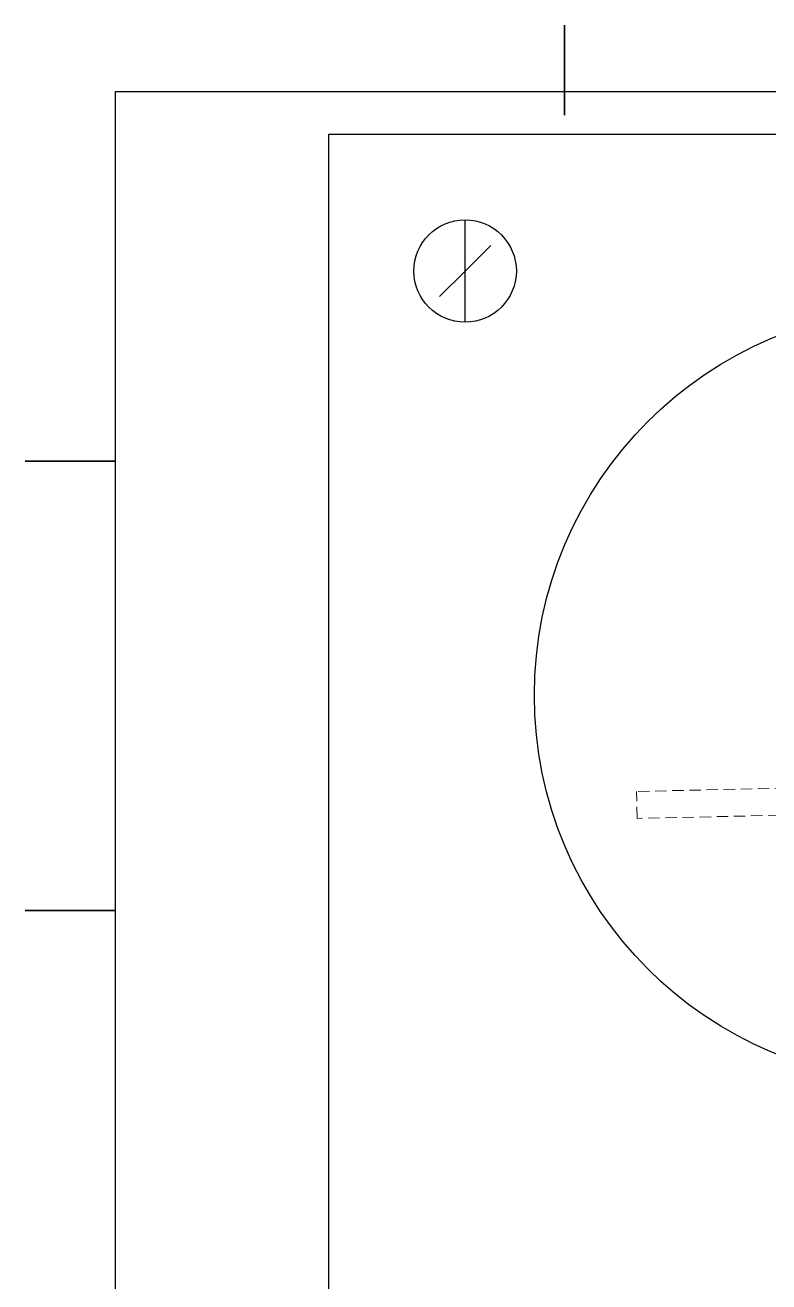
# Model space of a CAD drawing. Header units: millimetres. Extents: x 0 to 420, y 0 to 297.
# Drawn here: x 0 to 82.8, y 157.2 to 297 of the extents above; entities that cross this region are included whole.
import ezdxf

# ---------------------------------------------------------------- set-up
doc = ezdxf.new("R2010")
doc.units = ezdxf.units.MM
doc.linetypes.add('HIDDEN', pattern=[1.905, 1.27, -0.635])
doc.styles.get("Standard").update_dxf_attribs({"font": 'hyswlongfangsong.ttf'})

# ---------------------------------------------------------------- blocks, each defined once
blk = doc.blocks.new('HH_FRAME_A3')
at = {"layer": 'HH_TITLE'}
for p, q in [((41, 271), (41, 283)), ((41, 277), (44, 280)), ((41, 277), (38, 274))]:
    blk.add_line(p, q, dxfattribs=at)
for points in [[(0, 1), (420, 1), (420, 298), (0, 298)], [(25, 6), (415, 6), (415, 293), (25, 293)]]:
    blk.add_lwpolyline(points, close=True, dxfattribs=at)
blk.add_circle((41, 277), 6, dxfattribs=at)
for tag, p, height in [('SCALE', (390.53, 43), 3), ('TITLE', (278.21, 32.5), 5), ('DWG_NO', (353.45, 33.25), 3.5), ('STAGE', (390.53, 32), 3), ('MATERIAL', (246.96, 19.1), 2.8), ('WEIGHT', (282.96, 19.1), 2.8), ('VERSION', (318.96, 19.1), 2.8), ('DATE', (354.96, 19.1), 2.8), ('SHEET', (390.96, 19.1), 2.8), ('DESIGN', (246.96, 8.1), 2.8), ('CHECKED', (282.96, 8.1), 2.8), ('REVIEWED', (318.96, 8.1), 2.8), ('APPROVED', (354.96, 8.1), 2.8), ('COUNTERSIGN', (390.96, 8.1), 2.8)]:
    blk.add_attdef(tag, p, '', height=height, dxfattribs=at)

msp = doc.modelspace()

# ---------------------------------------------------------------- linework, layer by layer
at = {"color": 7, "linetype": 'Continuous', "lineweight": 35}
for p, q in [((60, 287), (60, 297)), ((10, 248.5), (0, 248.5)), ((10, 198.5), (0, 198.5))]:
    msp.add_line(p, q, dxfattribs=at)
at = {"color": 7, "linetype": 'HIDDEN', "lineweight": 18}
for p, q in [((141.84, 213.35), (68.04, 211.74)), ((68.11, 208.74), (68.04, 211.74)), ((141.07, 210.33), (68.11, 208.74))]:
    msp.add_line(p, q, dxfattribs=at)
at = {"color": 7, "linetype": 'Continuous', "lineweight": 25}
msp.add_circle((99.74, 222.44), 43.07, dxfattribs=at)

# ---------------------------------------------------------------- block references
at = {"xscale": 0.9501187648456056, "yscale": 0.9501187648456056}
msp.add_blockref('HH_FRAME_A3', (10, 6.46), dxfattribs=at)

doc.saveas('drawing.dxf')
